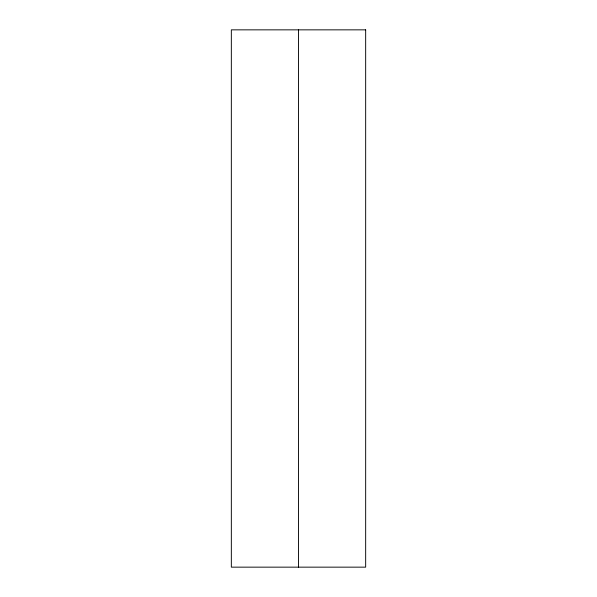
<?xml version="1.0" encoding="UTF-8"?>
<svg xmlns="http://www.w3.org/2000/svg" width="597" height="597" viewBox="0 0 597 597"><rect width="100%" height="100%" fill="white"/><g stroke="black" fill="none" stroke-linecap="round" stroke-linejoin="round"><path stroke-width="0.9" d="M298.5 29.85L298.5 567.15M365.662 29.85L231.337 29.85L231.337 567.15L365.662 567.15L365.662 29.85"/></g></svg>
